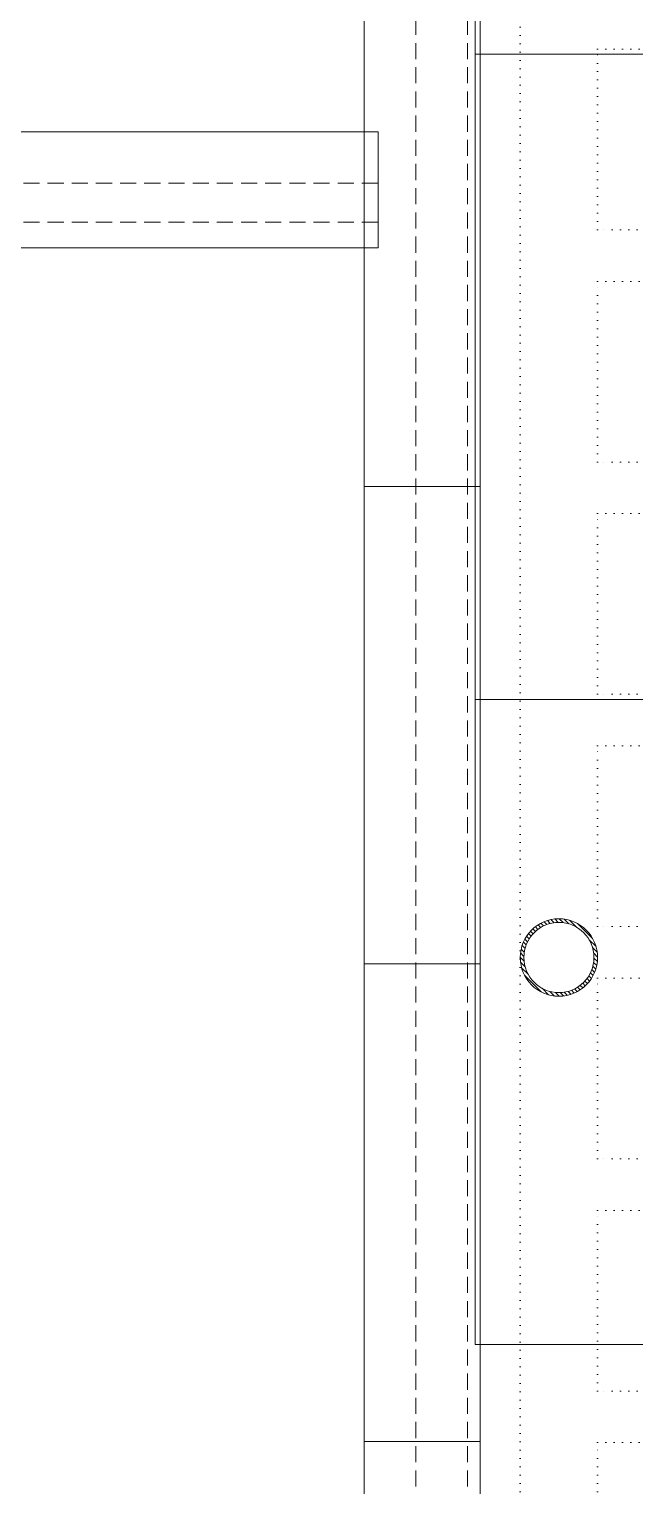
# Model space of a CAD drawing. Extents: x -2365 to 41970, y -230 to 8114.
# Drawn here: x 30659 to 30894, y 863 to 1427 of the extents above; entities that cross this region are included whole.
import ezdxf

# ---------------------------------------------------------------- set-up
doc = ezdxf.new("R2010")
doc.units = 0
doc.header["$LTSCALE"] = 25
doc.linetypes.add('DOT2', pattern=[0.125, 0, -0.125])
doc.linetypes.add('HIDDEN', pattern=[0.375, 0.25, -0.125])
doc.layers.get('0').update_dxf_attribs({"color": 9, "lineweight": 9})
for name, color, linetype, lineweight in [('06A', 9, 'Continuous', 9), ('06D', 9, 'Continuous', 9), ('10', 9, 'Continuous', 9), ('20', 9, 'DOT2', 9), ('35', 9, 'Continuous', 9), ('35H', 9, 'Continuous', 9)]:
    doc.layers.add(name, color=color, linetype=linetype, lineweight=lineweight)

# ---------------------------------------------------------------- blocks, each defined once
blk = doc.blocks.new('krt-harpusta1')
blk.add_lwpolyline([(16786.22, 292.5), (16786.22, 337.5), (14425.84, 337.5), (14425.84, 1327.5), (16786.19, 1327.5), (16786.19, 1372.5), (14380.84, 1372.5), (14380.84, 292.5), (16786.22, 292.5)])
at = {"layer": '06D', "linetype": 'HIDDEN'}
for points in [[(16786.19, 1352.5), (14400.84, 1352.5), (14400.84, 312.5), (16786.22, 312.5), (16786.22, 312.5)], [(16786.19, 1337.5), (14415.84, 1337.5), (14415.84, 327.5), (16786.22, 327.5)]]:
    blk.add_lwpolyline(points, dxfattribs=at)
blk = doc.blocks.new('p-kolon celik')
at = {"layer": '35H'}
h = blk.add_hatch(dxfattribs=at)
h.set_pattern_fill('ANSI31', color=256, scale=10)
h.set_pattern_definition([(45, (-10, -10), (-0.883883, 0.883883), [])])
edge = h.paths.add_edge_path()
edge.add_arc((0, 0), 15, 0, 360)
edge = h.paths.add_edge_path(flags=17)
edge.add_arc((0, 0), 13.6, 0, 360)
at = {"layer": '10'}
for radius in [15, 13.6]:
    blk.add_circle((0, 0), radius, dxfattribs=at)
blk = doc.blocks.new('catikatirevizepergole-krt')
for points in [[(0, 0), (-830, 0), (-830, 1638), (0, 1638)], [(-30, 630), (-30, 560), (-800, 560), (-800, 630)], [(-30, 540), (-30, 470), (-800, 470), (-800, 540)], [(-30, 450), (-30, 380), (-800, 380), (-800, 450)], [(-30, 360), (-30, 290), (-800, 290), (-800, 360)], [(-30, 270), (-30, 200), (-800, 200), (-800, 270)], [(-30, 180), (-30, 110), (-800, 110), (-800, 180)], [(-30, 90), (-30, 0), (-800, 0), (-800, 90)]]:
    blk.add_lwpolyline(points, close=True)

msp = doc.modelspace()

# ---------------------------------------------------------------- linework, layer by layer
at = {"layer": '06A'}
for points in [[(30788.92, 2410.5), (30788.92, 2410.5), (30833.92, 2410.5), (30833.92, 787.5), (30788.92, 787.5), (30788.92, 2410.5)], [(30833.92, 1250), (30788.92, 1250)], [(30833.92, 1065), (30788.92, 1065)], [(30833.92, 880), (30788.92, 880)]]:
    msp.add_lwpolyline(points, dxfattribs=at)
at = {"layer": '06D', "linetype": 'HIDDEN'}
for points in [[(30808.92, 787.5), (30808.92, 2410.5)], [(30828.92, 787.5), (30828.92, 2410.5)]]:
    msp.add_lwpolyline(points, dxfattribs=at)
at = {"layer": '06D'}
for points in [[(31331.92, 1417.5), (31331.92, 1667.5), (30831.92, 1667.5), (30831.92, 1417.5)], [(31331.92, 1167.5), (31331.92, 1417.5), (30831.92, 1417.5), (30831.92, 1167.5)], [(31331.92, 1167.5), (31331.92, 917.5), (30831.92, 917.5), (30831.92, 1167.5)]]:
    msp.add_lwpolyline(points, close=True, dxfattribs=at)
at = {"layer": '35'}
msp.add_lwpolyline([(30788.92, 352.5), (28433.92, 352.5), (28433.92, 1342.5), (30788.92, 1342.5)], close=True, dxfattribs=at)

# ---------------------------------------------------------------- block references
at = {"rotation": 90}
msp.add_blockref('p-kolon celik', (30864.44, 1067.5), dxfattribs=at)
at = {"layer": '06D'}
msp.add_blockref('krt-harpusta1', (14008.09, 15), dxfattribs=at)
at = {"layer": '20'}
msp.add_blockref('catikatirevizepergole-krt', (31679.44, 789.5), dxfattribs=at)

doc.saveas('drawing.dxf')
